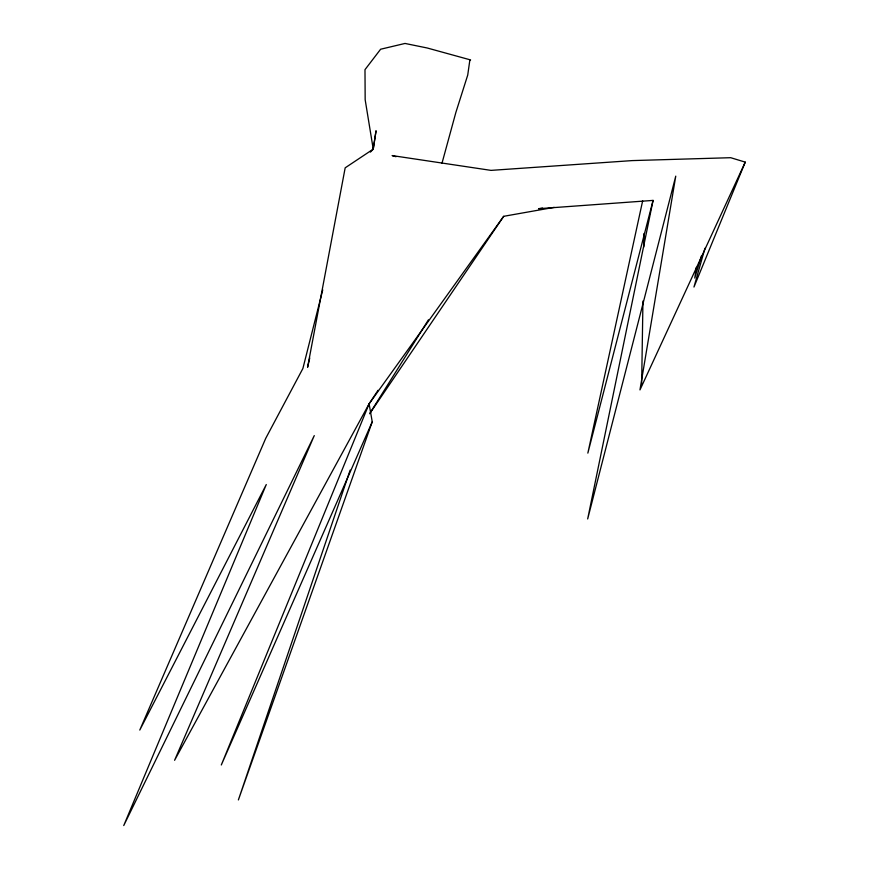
<?xml version="1.0" encoding="UTF-8"?>
<svg xmlns="http://www.w3.org/2000/svg" width="869" height="869" viewBox="0 0 869 869"><rect width="100%" height="100%" fill="white"/><g stroke="black" fill="none" stroke-linecap="round" stroke-linejoin="round"><path stroke-width="1.3" d="M641.637 384.804L642.951 301.032M643.799 246.981L644.016 233.468M696.33 267.326L694.776 278.069L701.348 256.073M309.733 358.017L307.604 367.261L345.178 167.826L373.225 149.153L376.016 130.958L373.225 149.153L370.39 152.118M542.571 208.071L538.595 208.712L653.075 200.402L587.672 518.956L675.756 176.135L639.964 389.909L745.254 162.123L730.699 157.702L632.121 160.602L491.018 170.378L392.104 155.573L395.992 156.713M642.658 200.826L587.846 453.118L653.075 200.402M322.747 289.866L302.89 368.499L265.74 438.324L139.79 730.058L266.283 484.533L123.746 825.55L314.274 435.597L174.593 760.288L369.108 403.835L378.037 390.3M441.984 163.274L455.856 112.47L467.728 75.06L469.76 60.721L470.607 59.939L427.211 47.991L405.019 43.45L380.622 49.229L364.991 69.661L365.165 99.729L373.257 149.251M704.976 248.241L693.962 287.042L745.254 162.123M350.153 470.086L238.378 799.936L372.236 421.813L369.108 403.835L503.683 216.316L554.161 207.365M369.108 403.835L221.302 764.981L372.236 421.813M369.575 413.753L428.417 319.857M370.379 412.656L503.683 216.316"/></g></svg>
